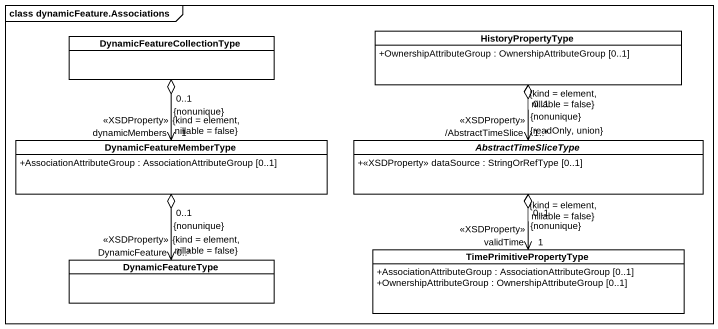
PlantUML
@startuml
mainframe class dynamicFeature.Associations
hide circle
hide empty members
skinparam classAttributeIconSize 0
class DynamicFeatureCollectionType
class HistoryPropertyType {
  +OwnershipAttributeGroup : OwnershipAttributeGroup [0..1]
}
class DynamicFeatureMemberType {
  +AssociationAttributeGroup : AssociationAttributeGroup [0..1]
}
abstract class AbstractTimeSliceType {
  +<<XSDProperty>> dataSource : StringOrRefType [0..1]
}
class DynamicFeatureType
class TimePrimitivePropertyType {
  +AssociationAttributeGroup : AssociationAttributeGroup [0..1]
  +OwnershipAttributeGroup : OwnershipAttributeGroup [0..1]
}
DynamicFeatureCollectionType "0..1\n{nonunique}" o--> "dynamicMembers\n<<XSDProperty>>\n1\n{kind = element, nillable = false}" DynamicFeatureMemberType
HistoryPropertyType "0..1\n{nonunique}" o--> "/AbstractTimeSlice\n<<XSDProperty>>\n1..*\n{kind = element, nillable = false}\n{readOnly, union}" AbstractTimeSliceType
DynamicFeatureMemberType "0..1\n{nonunique}" o--> "DynamicFeature\n<<XSDProperty>>\n0..*\n{kind = element, nillable = false}" DynamicFeatureType
AbstractTimeSliceType "0..1\n{nonunique}" o--> "validTime\n<<XSDProperty>>\n1\n{kind = element, nillable = false}" TimePrimitivePropertyType
@enduml
